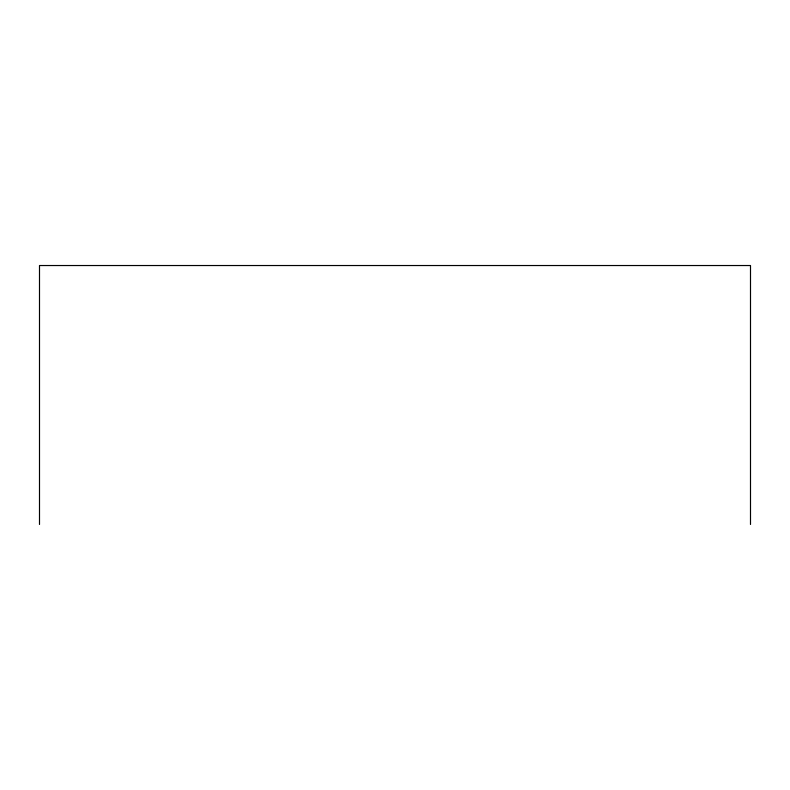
<?xml version="1.0" encoding="UTF-8"?>
<svg xmlns="http://www.w3.org/2000/svg" width="790" height="790" viewBox="0 0 790 790"><rect width="100%" height="100%" fill="white"/><g stroke="black" fill="none" stroke-linecap="round" stroke-linejoin="round"><path stroke-width="1.19" d="M750.5 524.471L750.5 265.529L39.5 265.529L39.5 524.471"/></g></svg>
